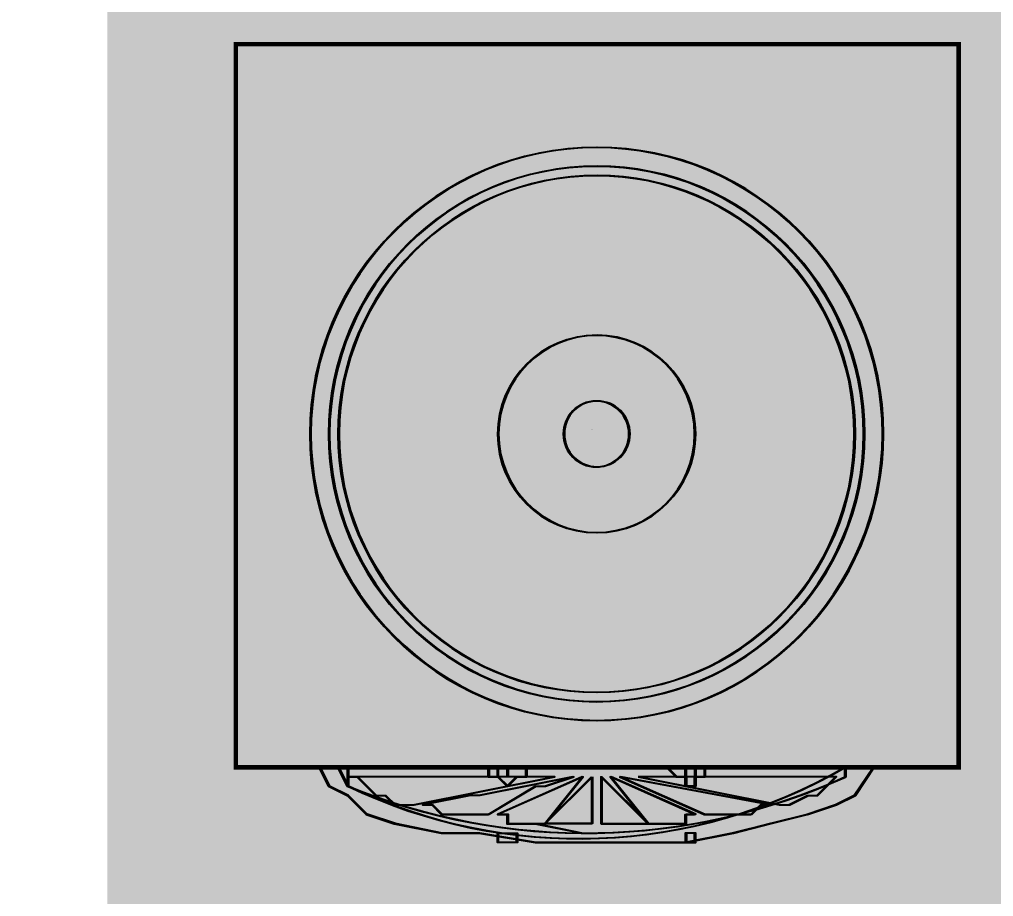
# Model space of a CAD drawing. Header units: millimetres. Extents: x -455656 to 9247092, y 0 to 412358.
# Drawn here: x 87825.1 to 88264.3, y 367822.8 to 368218.1 of the extents above; entities that cross this region are included whole.
import ezdxf
from ezdxf import colors
from ezdxf.entities.mleader import LeaderData, LeaderLine
from ezdxf.enums import TextEntityAlignment as Align
from ezdxf.math import Vec2, Vec3

# ---------------------------------------------------------------- set-up
doc = ezdxf.new("R2018")
doc.units = ezdxf.units.MM
doc.header["$MEASUREMENT"] = 0
doc.layers.get('0').update_dxf_attribs({"color": 250, "lineweight": 9})
doc.layers.add('АР_Названия помещений', color=124, linetype='Continuous', lineweight=5, plot=False)
for name, color, linetype, lineweight in [('АР_Номер помещения', 1, 'Continuous', 25), ('АР_Помещения_площадь', 19, 'Continuous', 9), ('подлога', 250, 'Continuous', 9)]:
    doc.layers.add(name, color=color, linetype=linetype, lineweight=lineweight)
doc.layers.add('ТХ_обор_бытовое', color=14, linetype='Continuous')
doc.styles.add('ISOCPEUR', font='isocpeur.ttf', dxfattribs={"width": 0.7})
doc.styles.get("Standard").update_dxf_attribs({"font": 'isocpeur.ttf'})

# ---------------------------------------------------------------- blocks, each defined once
blk = doc.blocks.new('*U228')
at = {"color": 7, "style": 'ISOCPEUR', "width": 0.7, "flags": 1}
blk.add_attdef('КАТЕГОРИЯ', (-499.17, -2092.19), '', height=250, dxfattribs=at)
at = {"layer": 'АР_Номер помещения', "color": 7, "style": 'ISOCPEUR', "width": 0.7}
blk.add_attdef('НОМЕР_ПОМЕЩЕНИЯ', text='', height=300, dxfattribs=at).set_placement((-20232.68, 2600.08), align=Align.MIDDLE_CENTER)
at = {"layer": 'АР_Помещения_площадь', "color": 7, "style": 'ISOCPEUR', "width": 0.7}
blk.add_attdef('ПЛОЩАДЬ_ПОМЕЩЕНИЯ', text='', height=200, dxfattribs=at).set_placement((-20053.46, 1769.68), align=Align.MIDDLE_RIGHT)
at = {"layer": 'АР_Помещения_площадь', "color": 7, "lineweight": 30, "width": 0.7, "flags": 104}
blk.add_attdef('ИМЯ_ПОМЕЩЕНИЯ', text='', height=100, dxfattribs=at).set_placement((157.63, 1217.14), align=Align.MIDDLE_CENTER)
blk = doc.blocks.new('*U225')
at = {"color": 7, "style": 'ISOCPEUR', "width": 0.7, "flags": 1}
blk.add_attdef('КАТЕГОРИЯ', (-499.17, -2092.19), '', height=250, dxfattribs=at)
at = {"layer": 'АР_Номер помещения', "color": 7, "style": 'ISOCPEUR', "width": 0.7}
blk.add_attdef('НОМЕР_ПОМЕЩЕНИЯ', text='', height=300, dxfattribs=at).set_placement((2044.76, -4497.44), align=Align.MIDDLE_CENTER)
at = {"layer": 'АР_Помещения_площадь', "color": 7, "lineweight": 30, "width": 0.7, "flags": 104}
blk.add_attdef('ИМЯ_ПОМЕЩЕНИЯ', text='', height=100, dxfattribs=at).set_placement((157.63, 1217.14), align=Align.MIDDLE_CENTER)
at = {"layer": 'АР_Помещения_площадь', "color": 7, "style": 'ISOCPEUR', "width": 0.7}
blk.add_attdef('ПЛОЩАДЬ_ПОМЕЩЕНИЯ', text='', height=200, dxfattribs=at).set_placement((4182.43, -7224.21), align=Align.MIDDLE_RIGHT)
blk = doc.blocks.new('_DotSmall')
at = {"color": 0, "linetype": 'ByBlock', "const_width": 0.5}
blk.add_lwpolyline([(-0.0625, 0, 1), (0.0625, 0, 1)], format="xyb", close=True, dxfattribs=at)
blk = doc.blocks.new('У300')
at = {"layer": 'ТХ_обор_бытовое', "transparency": 33554559}
for points in [[(-230546.28, 67417.27), (-230550.51, 67417.27), (-230550.51, 67413.03), (-230546.28, 67408.8), (-230542.05, 67413.03), (-230542.05, 67417.27)], [(-230546.23, 67417.78), (-230550.46, 67417.78), (-230550.46, 67413.55), (-230546.23, 67409.31), (-230541.99, 67413.55), (-230541.99, 67417.78)], [(-230550.51, 67413.03), (-230554.75, 67413.03), (-230554.75, 67408.8), (-230550.51, 67404.57), (-230546.28, 67408.8), (-230546.28, 67413.03)], [(-230550.46, 67413.55), (-230554.69, 67413.55), (-230554.69, 67409.31), (-230550.46, 67405.08), (-230546.23, 67409.31), (-230546.23, 67413.55)], [(-230546.28, 67358), (-230550.51, 67358), (-230550.51, 67353.77), (-230546.28, 67349.53), (-230542.05, 67353.77), (-230542.05, 67358)], [(-230546.28, 67358), (-230550.51, 67358), (-230550.51, 67353.77), (-230546.28, 67349.53), (-230542.05, 67353.77), (-230542.05, 67358)], [(-230546.23, 67358.51), (-230550.46, 67358.51), (-230550.46, 67354.28), (-230546.23, 67350.04), (-230541.99, 67354.28), (-230541.99, 67358.51)], [(-230546.23, 67358.51), (-230550.46, 67358.51), (-230550.46, 67354.28), (-230546.23, 67350.04), (-230541.99, 67354.28), (-230541.99, 67358.51)], [(-230575.91, 67353.77), (-230580.15, 67353.77), (-230580.15, 67349.53), (-230575.91, 67345.3), (-230571.68, 67349.53), (-230571.68, 67353.77)], [(-230575.91, 67353.77), (-230580.15, 67353.77), (-230580.15, 67349.53), (-230575.91, 67345.3), (-230571.68, 67349.53), (-230571.68, 67353.77)], [(-230575.91, 67353.77), (-230580.15, 67353.77), (-230580.15, 67349.53), (-230575.91, 67345.3), (-230571.68, 67349.53), (-230571.68, 67353.77)], [(-230575.91, 67353.77), (-230580.15, 67353.77), (-230580.15, 67349.53), (-230575.91, 67345.3), (-230571.68, 67349.53), (-230571.68, 67353.77)], [(-230575.91, 67353.77), (-230580.15, 67353.77), (-230580.15, 67349.53), (-230575.91, 67345.3), (-230571.68, 67349.53), (-230571.68, 67353.77)], [(-230575.91, 67353.77), (-230580.15, 67353.77), (-230580.15, 67349.53), (-230575.91, 67345.3), (-230571.68, 67349.53), (-230571.68, 67353.77)], [(-230575.86, 67354.28), (-230580.09, 67354.28), (-230580.09, 67350.04), (-230575.86, 67345.81), (-230571.63, 67350.04), (-230571.63, 67354.28)], [(-230575.86, 67354.28), (-230580.09, 67354.28), (-230580.09, 67350.04), (-230575.86, 67345.81), (-230571.63, 67350.04), (-230571.63, 67354.28)], [(-230575.86, 67354.28), (-230580.09, 67354.28), (-230580.09, 67350.04), (-230575.86, 67345.81), (-230571.63, 67350.04), (-230571.63, 67354.28)], [(-230575.86, 67354.28), (-230580.09, 67354.28), (-230580.09, 67350.04), (-230575.86, 67345.81), (-230571.63, 67350.04), (-230571.63, 67354.28)], [(-230575.86, 67354.28), (-230580.09, 67354.28), (-230580.09, 67350.04), (-230575.86, 67345.81), (-230571.63, 67350.04), (-230571.63, 67354.28)], [(-230575.86, 67354.28), (-230580.09, 67354.28), (-230580.09, 67350.04), (-230575.86, 67345.81), (-230571.63, 67350.04), (-230571.63, 67354.28)], [(-230571.68, 67353.77), (-230575.91, 67353.77), (-230575.91, 67349.53), (-230571.68, 67345.3), (-230567.45, 67349.53), (-230567.45, 67353.77)], [(-230571.68, 67353.77), (-230575.91, 67353.77), (-230575.91, 67349.53), (-230571.68, 67345.3), (-230567.45, 67349.53), (-230567.45, 67353.77)], [(-230571.68, 67353.77), (-230575.91, 67353.77), (-230575.91, 67349.53), (-230571.68, 67345.3), (-230567.45, 67349.53), (-230567.45, 67353.77)], [(-230571.68, 67353.77), (-230575.91, 67353.77), (-230575.91, 67349.53), (-230571.68, 67345.3), (-230567.45, 67349.53), (-230567.45, 67353.77)], [(-230571.68, 67353.77), (-230575.91, 67353.77), (-230575.91, 67349.53), (-230571.68, 67345.3), (-230567.45, 67349.53), (-230567.45, 67353.77)], [(-230571.63, 67354.28), (-230575.86, 67354.28), (-230575.86, 67350.04), (-230571.63, 67345.81), (-230567.39, 67350.04), (-230567.39, 67354.28)], [(-230571.63, 67354.28), (-230575.86, 67354.28), (-230575.86, 67350.04), (-230571.63, 67345.81), (-230567.39, 67350.04), (-230567.39, 67354.28)], [(-230571.63, 67354.28), (-230575.86, 67354.28), (-230575.86, 67350.04), (-230571.63, 67345.81), (-230567.39, 67350.04), (-230567.39, 67354.28)], [(-230571.63, 67354.28), (-230575.86, 67354.28), (-230575.86, 67350.04), (-230571.63, 67345.81), (-230567.39, 67350.04), (-230567.39, 67354.28)], [(-230571.63, 67354.28), (-230575.86, 67354.28), (-230575.86, 67350.04), (-230571.63, 67345.81), (-230567.39, 67350.04), (-230567.39, 67354.28)], [(-230546.28, 67353.77), (-230550.51, 67353.77), (-230550.51, 67349.53), (-230546.28, 67345.3), (-230542.05, 67349.53), (-230542.05, 67353.77)], [(-230546.28, 67353.77), (-230550.51, 67353.77), (-230550.51, 67349.53), (-230546.28, 67345.3), (-230542.05, 67349.53), (-230542.05, 67353.77)], [(-230546.28, 67353.77), (-230550.51, 67353.77), (-230550.51, 67349.53), (-230546.28, 67345.3), (-230542.05, 67349.53), (-230542.05, 67353.77)], [(-230546.23, 67354.28), (-230550.46, 67354.28), (-230550.46, 67350.04), (-230546.23, 67345.81), (-230541.99, 67350.04), (-230541.99, 67354.28)], [(-230546.23, 67354.28), (-230550.46, 67354.28), (-230550.46, 67350.04), (-230546.23, 67345.81), (-230541.99, 67350.04), (-230541.99, 67354.28)], [(-230546.23, 67354.28), (-230550.46, 67354.28), (-230550.46, 67350.04), (-230546.23, 67345.81), (-230541.99, 67350.04), (-230541.99, 67354.28)], [(-230575.91, 67349.53), (-230580.15, 67349.53), (-230580.15, 67345.3), (-230575.91, 67341.07), (-230571.68, 67345.3), (-230571.68, 67349.53)], [(-230575.91, 67349.53), (-230580.15, 67349.53), (-230580.15, 67345.3), (-230575.91, 67341.07), (-230571.68, 67345.3), (-230571.68, 67349.53)], [(-230575.91, 67349.53), (-230580.15, 67349.53), (-230580.15, 67345.3), (-230575.91, 67341.07), (-230571.68, 67345.3), (-230571.68, 67349.53)], [(-230575.91, 67349.53), (-230580.15, 67349.53), (-230580.15, 67345.3), (-230575.91, 67341.07), (-230571.68, 67345.3), (-230571.68, 67349.53)], [(-230575.91, 67349.53), (-230580.15, 67349.53), (-230580.15, 67345.3), (-230575.91, 67341.07), (-230571.68, 67345.3), (-230571.68, 67349.53)], [(-230575.91, 67349.53), (-230580.15, 67349.53), (-230580.15, 67345.3), (-230575.91, 67341.07), (-230571.68, 67345.3), (-230571.68, 67349.53)], [(-230575.91, 67349.53), (-230580.15, 67349.53), (-230580.15, 67345.3), (-230575.91, 67341.07), (-230571.68, 67345.3), (-230571.68, 67349.53)], [(-230575.91, 67349.53), (-230580.15, 67349.53), (-230580.15, 67345.3), (-230575.91, 67341.07), (-230571.68, 67345.3), (-230571.68, 67349.53)], [(-230575.91, 67349.53), (-230580.15, 67349.53), (-230580.15, 67345.3), (-230575.91, 67341.07), (-230571.68, 67345.3), (-230571.68, 67349.53)], [(-230575.91, 67349.53), (-230580.15, 67349.53), (-230580.15, 67345.3), (-230575.91, 67341.07), (-230571.68, 67345.3), (-230571.68, 67349.53)], [(-230575.91, 67349.53), (-230580.15, 67349.53), (-230580.15, 67345.3), (-230575.91, 67341.07), (-230571.68, 67345.3), (-230571.68, 67349.53)], [(-230575.91, 67349.53), (-230580.15, 67349.53), (-230580.15, 67345.3), (-230575.91, 67341.07), (-230571.68, 67345.3), (-230571.68, 67349.53)], [(-230575.91, 67349.53), (-230580.15, 67349.53), (-230580.15, 67345.3), (-230575.91, 67341.07), (-230571.68, 67345.3), (-230571.68, 67349.53)], [(-230575.86, 67350.04), (-230580.09, 67350.04), (-230580.09, 67345.81), (-230575.86, 67341.58), (-230571.63, 67345.81), (-230571.63, 67350.04)], [(-230575.86, 67350.04), (-230580.09, 67350.04), (-230580.09, 67345.81), (-230575.86, 67341.58), (-230571.63, 67345.81), (-230571.63, 67350.04)], [(-230575.86, 67350.04), (-230580.09, 67350.04), (-230580.09, 67345.81), (-230575.86, 67341.58), (-230571.63, 67345.81), (-230571.63, 67350.04)], [(-230575.86, 67350.04), (-230580.09, 67350.04), (-230580.09, 67345.81), (-230575.86, 67341.58), (-230571.63, 67345.81), (-230571.63, 67350.04)], [(-230575.86, 67350.04), (-230580.09, 67350.04), (-230580.09, 67345.81), (-230575.86, 67341.58), (-230571.63, 67345.81), (-230571.63, 67350.04)], [(-230575.86, 67350.04), (-230580.09, 67350.04), (-230580.09, 67345.81), (-230575.86, 67341.58), (-230571.63, 67345.81), (-230571.63, 67350.04)], [(-230575.86, 67350.04), (-230580.09, 67350.04), (-230580.09, 67345.81), (-230575.86, 67341.58), (-230571.63, 67345.81), (-230571.63, 67350.04)], [(-230575.86, 67350.04), (-230580.09, 67350.04), (-230580.09, 67345.81), (-230575.86, 67341.58), (-230571.63, 67345.81), (-230571.63, 67350.04)], [(-230575.86, 67350.04), (-230580.09, 67350.04), (-230580.09, 67345.81), (-230575.86, 67341.58), (-230571.63, 67345.81), (-230571.63, 67350.04)], [(-230575.86, 67350.04), (-230580.09, 67350.04), (-230580.09, 67345.81), (-230575.86, 67341.58), (-230571.63, 67345.81), (-230571.63, 67350.04)], [(-230575.86, 67350.04), (-230580.09, 67350.04), (-230580.09, 67345.81), (-230575.86, 67341.58), (-230571.63, 67345.81), (-230571.63, 67350.04)], [(-230575.86, 67350.04), (-230580.09, 67350.04), (-230580.09, 67345.81), (-230575.86, 67341.58), (-230571.63, 67345.81), (-230571.63, 67350.04)], [(-230575.86, 67350.04), (-230580.09, 67350.04), (-230580.09, 67345.81), (-230575.86, 67341.58), (-230571.63, 67345.81), (-230571.63, 67350.04)], [(-230571.68, 67349.53), (-230575.91, 67349.53), (-230575.91, 67345.3), (-230571.68, 67341.07), (-230567.45, 67345.3), (-230567.45, 67349.53)], [(-230571.68, 67349.53), (-230575.91, 67349.53), (-230575.91, 67345.3), (-230571.68, 67341.07), (-230567.45, 67345.3), (-230567.45, 67349.53)], [(-230571.68, 67349.53), (-230575.91, 67349.53), (-230575.91, 67345.3), (-230571.68, 67341.07), (-230567.45, 67345.3), (-230567.45, 67349.53)], [(-230571.68, 67349.53), (-230575.91, 67349.53), (-230575.91, 67345.3), (-230571.68, 67341.07), (-230567.45, 67345.3), (-230567.45, 67349.53)], [(-230571.68, 67349.53), (-230575.91, 67349.53), (-230575.91, 67345.3), (-230571.68, 67341.07), (-230567.45, 67345.3), (-230567.45, 67349.53)], [(-230571.68, 67349.53), (-230575.91, 67349.53), (-230575.91, 67345.3), (-230571.68, 67341.07), (-230567.45, 67345.3), (-230567.45, 67349.53)], [(-230571.68, 67349.53), (-230575.91, 67349.53), (-230575.91, 67345.3), (-230571.68, 67341.07), (-230567.45, 67345.3), (-230567.45, 67349.53)], [(-230571.68, 67349.53), (-230575.91, 67349.53), (-230575.91, 67345.3), (-230571.68, 67341.07), (-230567.45, 67345.3), (-230567.45, 67349.53)], [(-230571.63, 67350.04), (-230575.86, 67350.04), (-230575.86, 67345.81), (-230571.63, 67341.58), (-230567.39, 67345.81), (-230567.39, 67350.04)], [(-230571.63, 67350.04), (-230575.86, 67350.04), (-230575.86, 67345.81), (-230571.63, 67341.58), (-230567.39, 67345.81), (-230567.39, 67350.04)], [(-230571.63, 67350.04), (-230575.86, 67350.04), (-230575.86, 67345.81), (-230571.63, 67341.58), (-230567.39, 67345.81), (-230567.39, 67350.04)], [(-230571.63, 67350.04), (-230575.86, 67350.04), (-230575.86, 67345.81), (-230571.63, 67341.58), (-230567.39, 67345.81), (-230567.39, 67350.04)], [(-230571.63, 67350.04), (-230575.86, 67350.04), (-230575.86, 67345.81), (-230571.63, 67341.58), (-230567.39, 67345.81), (-230567.39, 67350.04)], [(-230571.63, 67350.04), (-230575.86, 67350.04), (-230575.86, 67345.81), (-230571.63, 67341.58), (-230567.39, 67345.81), (-230567.39, 67350.04)], [(-230571.63, 67350.04), (-230575.86, 67350.04), (-230575.86, 67345.81), (-230571.63, 67341.58), (-230567.39, 67345.81), (-230567.39, 67350.04)], [(-230571.63, 67350.04), (-230575.86, 67350.04), (-230575.86, 67345.81), (-230571.63, 67341.58), (-230567.39, 67345.81), (-230567.39, 67350.04)], [(-230546.28, 67349.53), (-230550.51, 67349.53), (-230550.51, 67345.3), (-230546.28, 67341.07), (-230542.05, 67345.3), (-230542.05, 67349.53)], [(-230546.23, 67350.04), (-230550.46, 67350.04), (-230550.46, 67345.81), (-230546.23, 67341.58), (-230541.99, 67345.81), (-230541.99, 67350.04)], [(-230542.05, 67349.53), (-230546.28, 67349.53), (-230546.28, 67345.3), (-230542.05, 67341.07), (-230537.81, 67345.3), (-230537.81, 67349.53)], [(-230541.99, 67350.04), (-230546.23, 67350.04), (-230546.23, 67345.81), (-230541.99, 67341.58), (-230537.76, 67345.81), (-230537.76, 67350.04)], [(-230575.91, 67345.3), (-230580.15, 67345.3), (-230580.15, 67341.07), (-230575.91, 67336.83), (-230571.68, 67341.07), (-230571.68, 67345.3)], [(-230575.86, 67345.81), (-230580.09, 67345.81), (-230580.09, 67341.58), (-230575.86, 67337.34), (-230571.63, 67341.58), (-230571.63, 67345.81)], [(-230546.28, 67345.3), (-230550.51, 67345.3), (-230550.51, 67341.07), (-230546.28, 67336.83), (-230542.05, 67341.07), (-230542.05, 67345.3)], [(-230546.28, 67345.3), (-230550.51, 67345.3), (-230550.51, 67341.07), (-230546.28, 67336.83), (-230542.05, 67341.07), (-230542.05, 67345.3)], [(-230546.28, 67345.3), (-230550.51, 67345.3), (-230550.51, 67341.07), (-230546.28, 67336.83), (-230542.05, 67341.07), (-230542.05, 67345.3)], [(-230546.28, 67345.3), (-230550.51, 67345.3), (-230550.51, 67341.07), (-230546.28, 67336.83), (-230542.05, 67341.07), (-230542.05, 67345.3)], [(-230546.23, 67345.81), (-230550.46, 67345.81), (-230550.46, 67341.58), (-230546.23, 67337.34), (-230541.99, 67341.58), (-230541.99, 67345.81)], [(-230546.23, 67345.81), (-230550.46, 67345.81), (-230550.46, 67341.58), (-230546.23, 67337.34), (-230541.99, 67341.58), (-230541.99, 67345.81)], [(-230546.23, 67345.81), (-230550.46, 67345.81), (-230550.46, 67341.58), (-230546.23, 67337.34), (-230541.99, 67341.58), (-230541.99, 67345.81)], [(-230546.23, 67345.81), (-230550.46, 67345.81), (-230550.46, 67341.58), (-230546.23, 67337.34), (-230541.99, 67341.58), (-230541.99, 67345.81)], [(-230567.45, 67341.07), (-230571.68, 67341.07), (-230571.68, 67336.83), (-230567.45, 67332.6), (-230563.21, 67336.83), (-230563.21, 67341.07)], [(-230567.39, 67341.58), (-230571.63, 67341.58), (-230571.63, 67337.34), (-230567.39, 67333.11), (-230563.16, 67337.34), (-230563.16, 67341.58)], [(-230542.05, 67341.07), (-230546.28, 67341.07), (-230546.28, 67336.83), (-230542.05, 67332.6), (-230537.81, 67336.83), (-230537.81, 67341.07)], [(-230542.05, 67341.07), (-230546.28, 67341.07), (-230546.28, 67336.83), (-230542.05, 67332.6), (-230537.81, 67336.83), (-230537.81, 67341.07)], [(-230541.99, 67341.58), (-230546.23, 67341.58), (-230546.23, 67337.34), (-230541.99, 67333.11), (-230537.76, 67337.34), (-230537.76, 67341.58)], [(-230541.99, 67341.58), (-230546.23, 67341.58), (-230546.23, 67337.34), (-230541.99, 67333.11), (-230537.76, 67337.34), (-230537.76, 67341.58)], [(-230567.45, 67328.37), (-230571.68, 67328.37), (-230571.68, 67324.13), (-230567.45, 67319.9), (-230563.21, 67324.13), (-230563.21, 67328.37)], [(-230567.39, 67328.88), (-230571.63, 67328.88), (-230571.63, 67324.64), (-230567.39, 67320.41), (-230563.16, 67324.64), (-230563.16, 67328.88)], [(-230567.45, 67319.9), (-230571.68, 67319.9), (-230571.68, 67315.67), (-230567.45, 67311.43), (-230563.21, 67315.67), (-230563.21, 67319.9)], [(-230567.39, 67320.41), (-230571.63, 67320.41), (-230571.63, 67316.18), (-230567.39, 67311.94), (-230563.16, 67316.18), (-230563.16, 67320.41)], [(-230567.45, 67307.2), (-230571.68, 67307.2), (-230571.68, 67302.97), (-230567.45, 67298.73), (-230563.21, 67302.97), (-230563.21, 67307.2)], [(-230567.39, 67307.71), (-230571.63, 67307.71), (-230571.63, 67303.48), (-230567.39, 67299.24), (-230563.16, 67303.48), (-230563.16, 67307.71)], [(-230567.45, 67302.97), (-230571.68, 67302.97), (-230571.68, 67298.73), (-230567.45, 67294.5), (-230563.21, 67298.73), (-230563.21, 67302.97)], [(-230567.45, 67302.97), (-230571.68, 67302.97), (-230571.68, 67298.73), (-230567.45, 67294.5), (-230563.21, 67298.73), (-230563.21, 67302.97)], [(-230567.39, 67303.48), (-230571.63, 67303.48), (-230571.63, 67299.24), (-230567.39, 67295.01), (-230563.16, 67299.24), (-230563.16, 67303.48)], [(-230567.39, 67303.48), (-230571.63, 67303.48), (-230571.63, 67299.24), (-230567.39, 67295.01), (-230563.16, 67299.24), (-230563.16, 67303.48)], [(-230567.45, 67298.73), (-230571.68, 67298.73), (-230571.68, 67294.5), (-230567.45, 67290.27), (-230563.21, 67294.5), (-230563.21, 67298.73)], [(-230567.45, 67298.73), (-230571.68, 67298.73), (-230571.68, 67294.5), (-230567.45, 67290.27), (-230563.21, 67294.5), (-230563.21, 67298.73)], [(-230567.45, 67298.73), (-230571.68, 67298.73), (-230571.68, 67294.5), (-230567.45, 67290.27), (-230563.21, 67294.5), (-230563.21, 67298.73)], [(-230567.45, 67298.73), (-230571.68, 67298.73), (-230571.68, 67294.5), (-230567.45, 67290.27), (-230563.21, 67294.5), (-230563.21, 67298.73)], [(-230567.39, 67299.24), (-230571.63, 67299.24), (-230571.63, 67295.01), (-230567.39, 67290.78), (-230563.16, 67295.01), (-230563.16, 67299.24)], [(-230567.39, 67299.24), (-230571.63, 67299.24), (-230571.63, 67295.01), (-230567.39, 67290.78), (-230563.16, 67295.01), (-230563.16, 67299.24)], [(-230567.39, 67299.24), (-230571.63, 67299.24), (-230571.63, 67295.01), (-230567.39, 67290.78), (-230563.16, 67295.01), (-230563.16, 67299.24)], [(-230567.39, 67299.24), (-230571.63, 67299.24), (-230571.63, 67295.01), (-230567.39, 67290.78), (-230563.16, 67295.01), (-230563.16, 67299.24)], [(-230567.45, 67290.27), (-230571.68, 67290.27), (-230571.68, 67286.03), (-230567.45, 67281.8), (-230563.21, 67286.03), (-230563.21, 67290.27)], [(-230567.39, 67290.78), (-230571.63, 67290.78), (-230571.63, 67286.54), (-230567.39, 67282.31), (-230563.16, 67286.54), (-230563.16, 67290.78)], [(-230567.39, 67282.31), (-230571.63, 67282.31), (-230571.63, 67278.08), (-230567.39, 67273.84), (-230563.16, 67278.08), (-230563.16, 67282.31)], [(-230567.39, 67282.31), (-230571.63, 67282.31), (-230571.63, 67278.08), (-230567.39, 67273.84), (-230563.16, 67278.08), (-230563.16, 67282.31)], [(-230567.45, 67281.8), (-230571.68, 67281.8), (-230571.68, 67277.57), (-230567.45, 67273.33), (-230563.21, 67277.57), (-230563.21, 67281.8)], [(-230567.45, 67281.8), (-230571.68, 67281.8), (-230571.68, 67277.57), (-230567.45, 67273.33), (-230563.21, 67277.57), (-230563.21, 67281.8)], [(-230567.39, 67278.08), (-230571.63, 67278.08), (-230571.63, 67273.84), (-230567.39, 67269.61), (-230563.16, 67273.84), (-230563.16, 67278.08)], [(-230575.86, 67273.84), (-230580.09, 67273.84), (-230580.09, 67269.61), (-230575.86, 67265.38), (-230571.63, 67269.61), (-230571.63, 67273.84)], [(-230575.86, 67273.84), (-230580.09, 67273.84), (-230580.09, 67269.61), (-230575.86, 67265.38), (-230571.63, 67269.61), (-230571.63, 67273.84)], [(-230567.45, 67277.57), (-230571.68, 67277.57), (-230571.68, 67273.33), (-230567.45, 67269.1), (-230563.21, 67273.33), (-230563.21, 67277.57)], [(-230567.39, 67273.84), (-230571.63, 67273.84), (-230571.63, 67269.61), (-230567.39, 67265.38), (-230563.16, 67269.61), (-230563.16, 67273.84)], [(-230546.23, 67273.84), (-230550.46, 67273.84), (-230550.46, 67269.61), (-230546.23, 67265.38), (-230541.99, 67269.61), (-230541.99, 67273.84)], [(-230546.23, 67273.84), (-230550.46, 67273.84), (-230550.46, 67269.61), (-230546.23, 67265.38), (-230541.99, 67269.61), (-230541.99, 67273.84)], [(-230546.23, 67273.84), (-230550.46, 67273.84), (-230550.46, 67269.61), (-230546.23, 67265.38), (-230541.99, 67269.61), (-230541.99, 67273.84)], [(-230546.23, 67273.84), (-230550.46, 67273.84), (-230550.46, 67269.61), (-230546.23, 67265.38), (-230541.99, 67269.61), (-230541.99, 67273.84)], [(-230575.91, 67273.33), (-230580.15, 67273.33), (-230580.15, 67269.1), (-230575.91, 67264.87), (-230571.68, 67269.1), (-230571.68, 67273.33)], [(-230575.91, 67273.33), (-230580.15, 67273.33), (-230580.15, 67269.1), (-230575.91, 67264.87), (-230571.68, 67269.1), (-230571.68, 67273.33)], [(-230575.86, 67269.61), (-230580.09, 67269.61), (-230580.09, 67265.38), (-230575.86, 67261.14), (-230571.63, 67265.38), (-230571.63, 67269.61)], [(-230575.86, 67269.61), (-230580.09, 67269.61), (-230580.09, 67265.38), (-230575.86, 67261.14), (-230571.63, 67265.38), (-230571.63, 67269.61)], [(-230575.86, 67269.61), (-230580.09, 67269.61), (-230580.09, 67265.38), (-230575.86, 67261.14), (-230571.63, 67265.38), (-230571.63, 67269.61)], [(-230575.86, 67269.61), (-230580.09, 67269.61), (-230580.09, 67265.38), (-230575.86, 67261.14), (-230571.63, 67265.38), (-230571.63, 67269.61)], [(-230575.86, 67269.61), (-230580.09, 67269.61), (-230580.09, 67265.38), (-230575.86, 67261.14), (-230571.63, 67265.38), (-230571.63, 67269.61)], [(-230575.86, 67269.61), (-230580.09, 67269.61), (-230580.09, 67265.38), (-230575.86, 67261.14), (-230571.63, 67265.38), (-230571.63, 67269.61)], [(-230575.86, 67269.61), (-230580.09, 67269.61), (-230580.09, 67265.38), (-230575.86, 67261.14), (-230571.63, 67265.38), (-230571.63, 67269.61)], [(-230575.86, 67269.61), (-230580.09, 67269.61), (-230580.09, 67265.38), (-230575.86, 67261.14), (-230571.63, 67265.38), (-230571.63, 67269.61)], [(-230575.86, 67269.61), (-230580.09, 67269.61), (-230580.09, 67265.38), (-230575.86, 67261.14), (-230571.63, 67265.38), (-230571.63, 67269.61)], [(-230571.63, 67269.61), (-230575.86, 67269.61), (-230575.86, 67265.38), (-230571.63, 67261.14), (-230567.39, 67265.38), (-230567.39, 67269.61)], [(-230571.63, 67269.61), (-230575.86, 67269.61), (-230575.86, 67265.38), (-230571.63, 67261.14), (-230567.39, 67265.38), (-230567.39, 67269.61)], [(-230571.63, 67269.61), (-230575.86, 67269.61), (-230575.86, 67265.38), (-230571.63, 67261.14), (-230567.39, 67265.38), (-230567.39, 67269.61)], [(-230571.63, 67269.61), (-230575.86, 67269.61), (-230575.86, 67265.38), (-230571.63, 67261.14), (-230567.39, 67265.38), (-230567.39, 67269.61)], [(-230571.63, 67269.61), (-230575.86, 67269.61), (-230575.86, 67265.38), (-230571.63, 67261.14), (-230567.39, 67265.38), (-230567.39, 67269.61)], [(-230571.63, 67269.61), (-230575.86, 67269.61), (-230575.86, 67265.38), (-230571.63, 67261.14), (-230567.39, 67265.38), (-230567.39, 67269.61)], [(-230571.63, 67269.61), (-230575.86, 67269.61), (-230575.86, 67265.38), (-230571.63, 67261.14), (-230567.39, 67265.38), (-230567.39, 67269.61)], [(-230571.63, 67269.61), (-230575.86, 67269.61), (-230575.86, 67265.38), (-230571.63, 67261.14), (-230567.39, 67265.38), (-230567.39, 67269.61)], [(-230571.63, 67269.61), (-230575.86, 67269.61), (-230575.86, 67265.38), (-230571.63, 67261.14), (-230567.39, 67265.38), (-230567.39, 67269.61)], [(-230567.45, 67273.33), (-230571.68, 67273.33), (-230571.68, 67269.1), (-230567.45, 67264.87), (-230563.21, 67269.1), (-230563.21, 67273.33)], [(-230563.16, 67269.61), (-230567.39, 67269.61), (-230567.39, 67265.38), (-230563.16, 67261.14), (-230558.93, 67265.38), (-230558.93, 67269.61)], [(-230550.46, 67269.61), (-230554.69, 67269.61), (-230554.69, 67265.38), (-230550.46, 67261.14), (-230546.23, 67265.38), (-230546.23, 67269.61)], [(-230550.46, 67269.61), (-230554.69, 67269.61), (-230554.69, 67265.38), (-230550.46, 67261.14), (-230546.23, 67265.38), (-230546.23, 67269.61)], [(-230546.28, 67273.33), (-230550.51, 67273.33), (-230550.51, 67269.1), (-230546.28, 67264.87), (-230542.05, 67269.1), (-230542.05, 67273.33)], [(-230546.28, 67273.33), (-230550.51, 67273.33), (-230550.51, 67269.1), (-230546.28, 67264.87), (-230542.05, 67269.1), (-230542.05, 67273.33)], [(-230546.28, 67273.33), (-230550.51, 67273.33), (-230550.51, 67269.1), (-230546.28, 67264.87), (-230542.05, 67269.1), (-230542.05, 67273.33)], [(-230546.28, 67273.33), (-230550.51, 67273.33), (-230550.51, 67269.1), (-230546.28, 67264.87), (-230542.05, 67269.1), (-230542.05, 67273.33)], [(-230546.23, 67269.61), (-230550.46, 67269.61), (-230550.46, 67265.38), (-230546.23, 67261.14), (-230541.99, 67265.38), (-230541.99, 67269.61)], [(-230546.23, 67269.61), (-230550.46, 67269.61), (-230550.46, 67265.38), (-230546.23, 67261.14), (-230541.99, 67265.38), (-230541.99, 67269.61)], [(-230575.91, 67269.1), (-230580.15, 67269.1), (-230580.15, 67264.87), (-230575.91, 67260.63), (-230571.68, 67264.87), (-230571.68, 67269.1)], [(-230575.91, 67269.1), (-230580.15, 67269.1), (-230580.15, 67264.87), (-230575.91, 67260.63), (-230571.68, 67264.87), (-230571.68, 67269.1)], [(-230575.91, 67269.1), (-230580.15, 67269.1), (-230580.15, 67264.87), (-230575.91, 67260.63), (-230571.68, 67264.87), (-230571.68, 67269.1)], [(-230575.91, 67269.1), (-230580.15, 67269.1), (-230580.15, 67264.87), (-230575.91, 67260.63), (-230571.68, 67264.87), (-230571.68, 67269.1)], [(-230575.91, 67269.1), (-230580.15, 67269.1), (-230580.15, 67264.87), (-230575.91, 67260.63), (-230571.68, 67264.87), (-230571.68, 67269.1)], [(-230575.91, 67269.1), (-230580.15, 67269.1), (-230580.15, 67264.87), (-230575.91, 67260.63), (-230571.68, 67264.87), (-230571.68, 67269.1)], [(-230575.91, 67269.1), (-230580.15, 67269.1), (-230580.15, 67264.87), (-230575.91, 67260.63), (-230571.68, 67264.87), (-230571.68, 67269.1)], [(-230575.91, 67269.1), (-230580.15, 67269.1), (-230580.15, 67264.87), (-230575.91, 67260.63), (-230571.68, 67264.87), (-230571.68, 67269.1)], [(-230575.91, 67269.1), (-230580.15, 67269.1), (-230580.15, 67264.87), (-230575.91, 67260.63), (-230571.68, 67264.87), (-230571.68, 67269.1)], [(-230575.91, 67264.87), (-230580.15, 67264.87), (-230580.15, 67260.63), (-230575.91, 67256.4), (-230571.68, 67260.63), (-230571.68, 67264.87)], [(-230575.91, 67264.87), (-230580.15, 67264.87), (-230580.15, 67260.63), (-230575.91, 67256.4), (-230571.68, 67260.63), (-230571.68, 67264.87)], [(-230575.91, 67264.87), (-230580.15, 67264.87), (-230580.15, 67260.63), (-230575.91, 67256.4), (-230571.68, 67260.63), (-230571.68, 67264.87)], [(-230575.91, 67264.87), (-230580.15, 67264.87), (-230580.15, 67260.63), (-230575.91, 67256.4), (-230571.68, 67260.63), (-230571.68, 67264.87)], [(-230575.91, 67264.87), (-230580.15, 67264.87), (-230580.15, 67260.63), (-230575.91, 67256.4), (-230571.68, 67260.63), (-230571.68, 67264.87)], [(-230575.86, 67265.38), (-230580.09, 67265.38), (-230580.09, 67261.14), (-230575.86, 67256.91), (-230571.63, 67261.14), (-230571.63, 67265.38)], [(-230575.86, 67265.38), (-230580.09, 67265.38), (-230580.09, 67261.14), (-230575.86, 67256.91), (-230571.63, 67261.14), (-230571.63, 67265.38)], [(-230575.86, 67265.38), (-230580.09, 67265.38), (-230580.09, 67261.14), (-230575.86, 67256.91), (-230571.63, 67261.14), (-230571.63, 67265.38)], [(-230575.86, 67265.38), (-230580.09, 67265.38), (-230580.09, 67261.14), (-230575.86, 67256.91), (-230571.63, 67261.14), (-230571.63, 67265.38)], [(-230575.86, 67265.38), (-230580.09, 67265.38), (-230580.09, 67261.14), (-230575.86, 67256.91), (-230571.63, 67261.14), (-230571.63, 67265.38)], [(-230571.68, 67269.1), (-230575.91, 67269.1), (-230575.91, 67264.87), (-230571.68, 67260.63), (-230567.45, 67264.87), (-230567.45, 67269.1)], [(-230571.68, 67269.1), (-230575.91, 67269.1), (-230575.91, 67264.87), (-230571.68, 67260.63), (-230567.45, 67264.87), (-230567.45, 67269.1)], [(-230571.68, 67269.1), (-230575.91, 67269.1), (-230575.91, 67264.87), (-230571.68, 67260.63), (-230567.45, 67264.87), (-230567.45, 67269.1)], [(-230571.68, 67269.1), (-230575.91, 67269.1), (-230575.91, 67264.87), (-230571.68, 67260.63), (-230567.45, 67264.87), (-230567.45, 67269.1)], [(-230571.68, 67269.1), (-230575.91, 67269.1), (-230575.91, 67264.87), (-230571.68, 67260.63), (-230567.45, 67264.87), (-230567.45, 67269.1)], [(-230571.68, 67269.1), (-230575.91, 67269.1), (-230575.91, 67264.87), (-230571.68, 67260.63), (-230567.45, 67264.87), (-230567.45, 67269.1)], [(-230571.68, 67269.1), (-230575.91, 67269.1), (-230575.91, 67264.87), (-230571.68, 67260.63), (-230567.45, 67264.87), (-230567.45, 67269.1)], [(-230571.68, 67269.1), (-230575.91, 67269.1), (-230575.91, 67264.87), (-230571.68, 67260.63), (-230567.45, 67264.87), (-230567.45, 67269.1)], [(-230571.68, 67269.1), (-230575.91, 67269.1), (-230575.91, 67264.87), (-230571.68, 67260.63), (-230567.45, 67264.87), (-230567.45, 67269.1)], [(-230571.68, 67264.87), (-230575.91, 67264.87), (-230575.91, 67260.63), (-230571.68, 67256.4), (-230567.45, 67260.63), (-230567.45, 67264.87)], [(-230571.68, 67264.87), (-230575.91, 67264.87), (-230575.91, 67260.63), (-230571.68, 67256.4), (-230567.45, 67260.63), (-230567.45, 67264.87)], [(-230571.68, 67264.87), (-230575.91, 67264.87), (-230575.91, 67260.63), (-230571.68, 67256.4), (-230567.45, 67260.63), (-230567.45, 67264.87)], [(-230571.63, 67265.38), (-230575.86, 67265.38), (-230575.86, 67261.14), (-230571.63, 67256.91), (-230567.39, 67261.14), (-230567.39, 67265.38)], [(-230571.63, 67265.38), (-230575.86, 67265.38), (-230575.86, 67261.14), (-230571.63, 67256.91), (-230567.39, 67261.14), (-230567.39, 67265.38)], [(-230571.63, 67265.38), (-230575.86, 67265.38), (-230575.86, 67261.14), (-230571.63, 67256.91), (-230567.39, 67261.14), (-230567.39, 67265.38)], [(-230563.21, 67269.1), (-230567.45, 67269.1), (-230567.45, 67264.87), (-230563.21, 67260.63), (-230558.98, 67264.87), (-230558.98, 67269.1)], [(-230550.51, 67269.1), (-230554.75, 67269.1), (-230554.75, 67264.87), (-230550.51, 67260.63), (-230546.28, 67264.87), (-230546.28, 67269.1)], [(-230550.51, 67269.1), (-230554.75, 67269.1), (-230554.75, 67264.87), (-230550.51, 67260.63), (-230546.28, 67264.87), (-230546.28, 67269.1)], [(-230546.28, 67269.1), (-230550.51, 67269.1), (-230550.51, 67264.87), (-230546.28, 67260.63), (-230542.05, 67264.87), (-230542.05, 67269.1)], [(-230546.28, 67269.1), (-230550.51, 67269.1), (-230550.51, 67264.87), (-230546.28, 67260.63), (-230542.05, 67264.87), (-230542.05, 67269.1)], [(-230546.28, 67264.87), (-230550.51, 67264.87), (-230550.51, 67260.63), (-230546.28, 67256.4), (-230542.05, 67260.63), (-230542.05, 67264.87)], [(-230546.28, 67264.87), (-230550.51, 67264.87), (-230550.51, 67260.63), (-230546.28, 67256.4), (-230542.05, 67260.63), (-230542.05, 67264.87)], [(-230546.23, 67265.38), (-230550.46, 67265.38), (-230550.46, 67261.14), (-230546.23, 67256.91), (-230541.99, 67261.14), (-230541.99, 67265.38)], [(-230546.23, 67265.38), (-230550.46, 67265.38), (-230550.46, 67261.14), (-230546.23, 67256.91), (-230541.99, 67261.14), (-230541.99, 67265.38)], [(-230542.05, 67264.87), (-230546.28, 67264.87), (-230546.28, 67260.63), (-230542.05, 67256.4), (-230537.81, 67260.63), (-230537.81, 67264.87)], [(-230541.99, 67265.38), (-230546.23, 67265.38), (-230546.23, 67261.14), (-230541.99, 67256.91), (-230537.76, 67261.14), (-230537.76, 67265.38)], [(-230546.28, 67260.63), (-230550.51, 67260.63), (-230550.51, 67256.4), (-230546.28, 67252.17), (-230542.05, 67256.4), (-230542.05, 67260.63)], [(-230546.28, 67260.63), (-230550.51, 67260.63), (-230550.51, 67256.4), (-230546.28, 67252.17), (-230542.05, 67256.4), (-230542.05, 67260.63)], [(-230546.23, 67261.14), (-230550.46, 67261.14), (-230550.46, 67256.91), (-230546.23, 67252.68), (-230541.99, 67256.91), (-230541.99, 67261.14)], [(-230546.23, 67261.14), (-230550.46, 67261.14), (-230550.46, 67256.91), (-230546.23, 67252.68), (-230541.99, 67256.91), (-230541.99, 67261.14)], [(-230542.05, 67260.63), (-230546.28, 67260.63), (-230546.28, 67256.4), (-230542.05, 67252.17), (-230537.81, 67256.4), (-230537.81, 67260.63)], [(-230542.05, 67260.63), (-230546.28, 67260.63), (-230546.28, 67256.4), (-230542.05, 67252.17), (-230537.81, 67256.4), (-230537.81, 67260.63)], [(-230541.99, 67261.14), (-230546.23, 67261.14), (-230546.23, 67256.91), (-230541.99, 67252.68), (-230537.76, 67256.91), (-230537.76, 67261.14)], [(-230541.99, 67261.14), (-230546.23, 67261.14), (-230546.23, 67256.91), (-230541.99, 67252.68), (-230537.76, 67256.91), (-230537.76, 67261.14)], [(-230563.21, 67256.4), (-230567.45, 67256.4), (-230567.45, 67252.17), (-230563.21, 67247.93), (-230558.98, 67252.17), (-230558.98, 67256.4)], [(-230563.16, 67256.91), (-230567.39, 67256.91), (-230567.39, 67252.68), (-230563.16, 67248.44), (-230558.93, 67252.68), (-230558.93, 67256.91)], [(-230563.21, 67252.17), (-230567.45, 67252.17), (-230567.45, 67247.93), (-230563.21, 67243.7), (-230558.98, 67247.93), (-230558.98, 67252.17)], [(-230563.16, 67252.68), (-230567.39, 67252.68), (-230567.39, 67248.44), (-230563.16, 67244.21), (-230558.93, 67248.44), (-230558.93, 67252.68)], [(-230563.21, 67243.7), (-230567.45, 67243.7), (-230567.45, 67239.47), (-230563.21, 67235.23), (-230558.98, 67239.47), (-230558.98, 67243.7)], [(-230563.16, 67244.21), (-230567.39, 67244.21), (-230567.39, 67239.98), (-230563.16, 67235.74), (-230558.93, 67239.98), (-230558.93, 67244.21)], [(-230563.21, 67239.47), (-230567.45, 67239.47), (-230567.45, 67235.23), (-230563.21, 67231), (-230558.98, 67235.23), (-230558.98, 67239.47)], [(-230563.16, 67239.98), (-230567.39, 67239.98), (-230567.39, 67235.74), (-230563.16, 67231.51), (-230558.93, 67235.74), (-230558.93, 67239.98)], [(-230550.51, 67205.6), (-230554.75, 67205.6), (-230554.75, 67201.37), (-230550.51, 67197.13), (-230546.28, 67201.37), (-230546.28, 67205.6)], [(-230550.46, 67206.11), (-230554.69, 67206.11), (-230554.69, 67201.88), (-230550.46, 67197.64), (-230546.23, 67201.88), (-230546.23, 67206.11)]]:
    blk.add_hatch(color=256, dxfattribs=at).paths.add_polyline_path(points)
at = {"layer": 'ТХ_обор_бытовое', "const_width": 2}
blk.add_lwpolyline([(-230216.03, 67468.58), (-230216.03, 67142.61), (-230541.99, 67142.61), (-230541.99, 67468.58)], close=True, dxfattribs=at)
at = {"layer": 'ТХ_обор_бытовое', "elevation": -0.56}
for points in [[(-230550.51, 67184.43), (-230554.75, 67192.9), (-230563.21, 67201.37), (-230567.45, 67214.07), (-230571.68, 67235.23), (-230571.68, 67252.17), (-230575.91, 67277.57), (-230575.91, 67298.73), (-230575.91, 67324.13), (-230575.91, 67345.3), (-230571.68, 67366.47), (-230567.45, 67383.4), (-230563.21, 67400.33), (-230558.98, 67413.03), (-230554.75, 67421.5), (-230542.05, 67429.97), (-230554.75, 67421.5), (-230558.98, 67413.03), (-230563.21, 67400.33), (-230567.45, 67383.4), (-230571.68, 67366.47), (-230575.91, 67345.3), (-230575.91, 67324.13), (-230575.91, 67298.73), (-230575.91, 67277.57), (-230571.68, 67252.17), (-230571.68, 67235.23), (-230567.45, 67214.07), (-230563.21, 67201.37), (-230554.75, 67192.9), (-230550.51, 67184.43), (-230542.05, 67180.2), (-230550.51, 67184.43), (-230554.75, 67192.9), (-230563.21, 67201.37), (-230567.45, 67214.07), (-230571.68, 67235.23), (-230571.68, 67252.17), (-230575.91, 67277.57), (-230575.91, 67298.73), (-230575.91, 67324.13), (-230575.91, 67345.3), (-230571.68, 67366.47), (-230567.45, 67383.4), (-230563.21, 67400.33), (-230558.98, 67413.03), (-230554.75, 67421.5), (-230542.05, 67429.97)], [(-230571.68, 67366.47), (-230575.91, 67345.3), (-230575.91, 67324.13), (-230575.91, 67298.73), (-230575.91, 67277.57)], [(-230542.05, 67353.77), (-230546.28, 67353.77), (-230546.28, 67349.53), (-230550.51, 67349.53), (-230550.51, 67345.3), (-230546.28, 67345.3), (-230546.28, 67341.07), (-230542.05, 67336.83), (-230546.28, 67341.07), (-230546.28, 67345.3), (-230550.51, 67345.3), (-230550.51, 67349.53), (-230546.28, 67349.53), (-230546.28, 67353.77)], [(-230575.91, 67349.53), (-230575.91, 67345.3), (-230575.91, 67349.53), (-230571.68, 67349.53), (-230571.68, 67345.3), (-230575.91, 67345.3)], [(-230542.05, 67349.53), (-230546.28, 67349.53), (-230546.28, 67345.3), (-230542.05, 67345.3)], [(-230389.64, 67302.97), (-230389.64, 67302.97)], [(-230567.45, 67277.57), (-230571.68, 67298.73)], [(-230542.05, 67264.87), (-230546.28, 67264.87), (-230546.28, 67260.63), (-230542.05, 67260.63)], [(-230542.05, 67192.9), (-230546.28, 67192.9), (-230550.51, 67192.9), (-230542.05, 67188.67)], [(-230542.05, 67180.2), (-230550.51, 67184.43), (-230542.05, 67180.2)]]:
    blk.add_lwpolyline(points, dxfattribs=at)
at = {"layer": 'ТХ_обор_бытовое'}
for points in [[(-230550.46, 67184.94), (-230554.69, 67193.41), (-230563.16, 67201.88), (-230567.39, 67214.58), (-230571.63, 67235.74), (-230571.63, 67252.68), (-230575.86, 67278.08), (-230575.86, 67299.24), (-230575.86, 67324.64), (-230575.86, 67345.81), (-230571.63, 67366.98), (-230567.39, 67383.91), (-230563.16, 67400.85), (-230558.93, 67413.55), (-230554.69, 67422.01), (-230541.99, 67430.48), (-230554.69, 67422.01), (-230558.93, 67413.55), (-230563.16, 67400.85), (-230567.39, 67383.91), (-230571.63, 67366.98), (-230575.86, 67345.81), (-230575.86, 67324.64), (-230575.86, 67299.24), (-230575.86, 67278.08), (-230571.63, 67252.68), (-230571.63, 67235.74), (-230567.39, 67214.58), (-230563.16, 67201.88), (-230554.69, 67193.41), (-230550.46, 67184.94), (-230541.99, 67180.71), (-230550.46, 67184.94), (-230554.69, 67193.41), (-230563.16, 67201.88), (-230567.39, 67214.58), (-230571.63, 67235.74), (-230571.63, 67252.68), (-230575.86, 67278.08), (-230575.86, 67299.24), (-230575.86, 67324.64), (-230575.86, 67345.81), (-230571.63, 67366.98), (-230567.39, 67383.91), (-230563.16, 67400.85), (-230558.93, 67413.55), (-230554.69, 67422.01), (-230541.99, 67430.48)], [(-230571.63, 67366.98), (-230575.86, 67345.81), (-230575.86, 67324.64), (-230575.86, 67299.24), (-230575.86, 67278.08)], [(-230541.99, 67354.28), (-230546.23, 67354.28), (-230546.23, 67350.04), (-230550.46, 67350.04), (-230550.46, 67345.81), (-230546.23, 67345.81), (-230546.23, 67341.58), (-230541.99, 67337.34), (-230546.23, 67341.58), (-230546.23, 67345.81), (-230550.46, 67345.81), (-230550.46, 67350.04), (-230546.23, 67350.04), (-230546.23, 67354.28)], [(-230575.86, 67350.04), (-230575.86, 67345.81), (-230575.86, 67350.04), (-230571.63, 67350.04), (-230571.63, 67345.81), (-230575.86, 67345.81)], [(-230541.99, 67350.04), (-230546.23, 67350.04), (-230546.23, 67345.81), (-230541.99, 67345.81)], [(-230389.59, 67303.48), (-230389.59, 67303.48)], [(-230567.39, 67278.08), (-230571.63, 67299.24)], [(-230541.99, 67265.38), (-230546.23, 67265.38), (-230546.23, 67261.14), (-230541.99, 67261.14)], [(-230541.99, 67193.41), (-230546.23, 67193.41), (-230550.46, 67193.41), (-230541.99, 67189.18)], [(-230541.99, 67180.71), (-230550.46, 67184.94), (-230541.99, 67180.71)]]:
    blk.add_lwpolyline(points, dxfattribs=at)
at = {"layer": 'ТХ_обор_бытовое', "elevation": -0.56}
blk.add_lwpolyline([(-230546.28, 67417.27), (-230542.05, 67417.27, 0.248454), (-230550.51, 67192.9, -0.207133)], format="xyb", close=True, dxfattribs=at)
at = {"layer": 'ТХ_обор_бытовое'}
blk.add_lwpolyline([(-230546.23, 67417.78), (-230541.99, 67417.78, 0.248454), (-230550.46, 67193.41, -0.207133)], format="xyb", close=True, dxfattribs=at)
at = {"layer": 'ТХ_обор_бытовое', "elevation": -0.56}
for points in [[(-230546.28, 67324.13), (-230558.98, 67387.63), (-230558.98, 67391.87), (-230554.75, 67400.33), (-230554.75, 67404.57), (-230550.51, 67408.8), (-230546.28, 67413.03)], [(-230546.28, 67315.67), (-230563.21, 67353.77), (-230563.21, 67358), (-230563.21, 67362.23), (-230563.21, 67366.47), (-230563.21, 67370.7), (-230563.21, 67374.93), (-230558.98, 67379.17), (-230558.98, 67383.4)], [(-230567.45, 67328.37), (-230567.45, 67332.6), (-230567.45, 67336.83), (-230567.45, 67341.07), (-230567.45, 67345.3), (-230563.21, 67345.3), (-230563.21, 67349.53), (-230546.28, 67311.43)], [(-230567.45, 67307.2), (-230567.45, 67311.43), (-230567.45, 67315.67), (-230567.45, 67319.9), (-230567.45, 67324.13), (-230567.45, 67328.37), (-230546.28, 67307.2)], [(-230546.28, 67302.97), (-230567.45, 67302.97), (-230567.45, 67298.73), (-230567.45, 67294.5), (-230567.45, 67290.27), (-230567.45, 67286.03), (-230567.45, 67281.8)], [(-230567.45, 67269.1), (-230567.45, 67273.33), (-230567.45, 67277.57), (-230567.45, 67281.8), (-230546.28, 67298.73), (-230563.21, 67260.63), (-230563.21, 67264.87), (-230567.45, 67264.87)], [(-230563.21, 67256.4), (-230550.51, 67277.57), (-230550.51, 67281.8), (-230546.28, 67294.5), (-230554.75, 67252.17), (-230554.75, 67247.93), (-230558.98, 67226.77), (-230558.98, 67231), (-230563.21, 67235.23), (-230563.21, 67239.47), (-230563.21, 67243.7), (-230563.21, 67247.93), (-230563.21, 67252.17)], [(-230546.28, 67192.9), (-230546.28, 67197.13), (-230550.51, 67201.37), (-230554.75, 67205.6), (-230554.75, 67209.83), (-230558.98, 67214.07), (-230558.98, 67218.3), (-230558.98, 67222.53), (-230546.28, 67286.03)], [(-230542.05, 67256.4), (-230546.28, 67256.4), (-230546.28, 67260.63), (-230550.51, 67264.87), (-230546.28, 67269.1), (-230546.28, 67273.33), (-230542.05, 67273.33), (-230546.28, 67273.33), (-230546.28, 67269.1), (-230550.51, 67264.87), (-230546.28, 67260.63), (-230546.28, 67256.4)], [(-230571.68, 67264.87), (-230571.68, 67269.1), (-230575.91, 67269.1), (-230575.91, 67264.87), (-230575.91, 67260.63), (-230571.68, 67260.63)]]:
    blk.add_lwpolyline(points, close=True, dxfattribs=at)
at = {"layer": 'ТХ_обор_бытовое'}
for points in [[(-230546.23, 67324.64), (-230558.93, 67388.15), (-230558.93, 67392.38), (-230554.69, 67400.85), (-230554.69, 67405.08), (-230550.46, 67409.31), (-230546.23, 67413.55)], [(-230546.23, 67316.18), (-230563.16, 67354.28), (-230563.16, 67358.51), (-230563.16, 67362.74), (-230563.16, 67366.98), (-230563.16, 67371.21), (-230563.16, 67375.44), (-230558.93, 67379.68), (-230558.93, 67383.91)], [(-230567.39, 67328.88), (-230567.39, 67333.11), (-230567.39, 67337.34), (-230567.39, 67341.58), (-230567.39, 67345.81), (-230563.16, 67345.81), (-230563.16, 67350.04), (-230546.23, 67311.94)], [(-230567.39, 67307.71), (-230567.39, 67311.94), (-230567.39, 67316.18), (-230567.39, 67320.41), (-230567.39, 67324.64), (-230567.39, 67328.88), (-230546.23, 67307.71)], [(-230546.23, 67303.48), (-230567.39, 67303.48), (-230567.39, 67299.24), (-230567.39, 67295.01), (-230567.39, 67290.78), (-230567.39, 67286.54), (-230567.39, 67282.31)], [(-230567.39, 67269.61), (-230567.39, 67273.84), (-230567.39, 67278.08), (-230567.39, 67282.31), (-230546.23, 67299.24), (-230563.16, 67261.14), (-230563.16, 67265.38), (-230567.39, 67265.38)], [(-230563.16, 67256.91), (-230550.46, 67278.08), (-230550.46, 67282.31), (-230546.23, 67295.01), (-230554.69, 67252.68), (-230554.69, 67248.44), (-230558.93, 67227.28), (-230558.93, 67231.51), (-230563.16, 67235.74), (-230563.16, 67239.98), (-230563.16, 67244.21), (-230563.16, 67248.44), (-230563.16, 67252.68)], [(-230546.23, 67193.41), (-230546.23, 67197.64), (-230550.46, 67201.88), (-230554.69, 67206.11), (-230554.69, 67210.34), (-230558.93, 67214.58), (-230558.93, 67218.81), (-230558.93, 67223.04), (-230546.23, 67286.54)], [(-230541.99, 67256.91), (-230546.23, 67256.91), (-230546.23, 67261.14), (-230550.46, 67265.38), (-230546.23, 67269.61), (-230546.23, 67273.84), (-230541.99, 67273.84), (-230546.23, 67273.84), (-230546.23, 67269.61), (-230550.46, 67265.38), (-230546.23, 67261.14), (-230546.23, 67256.91)], [(-230571.63, 67265.38), (-230571.63, 67269.61), (-230575.86, 67269.61), (-230575.86, 67265.38), (-230575.86, 67261.14), (-230571.63, 67261.14)]]:
    blk.add_lwpolyline(points, close=True, dxfattribs=at)
for centre, radius in [((-230391.76, 67305.08, -0.56), 129.12), ((-230391.76, 67305.08, -0.56), 129.12), ((-230391.71, 67305.59), 129.12), ((-230391.71, 67305.59), 129.12), ((-230391.76, 67305.08, -0.56), 120.65), ((-230391.71, 67305.59), 120.65), ((-230391.76, 67305.08, -0.56), 116.42), ((-230391.71, 67305.59), 116.42), ((-230391.76, 67305.08, -0.56), 44.45), ((-230391.71, 67305.59), 44.45), ((-230391.76, 67305.08, -0.56), 14.82), ((-230391.71, 67305.59), 14.82)]:
    blk.add_circle(centre, radius, dxfattribs=at)

msp = doc.modelspace()

# ---------------------------------------------------------------- block references
at = {"layer": 'подлога'}
ref = msp.add_blockref('*U225', (75249.45, 377547.39), dxfattribs=at)
lines = msp.add_mtext('\\W0.8000;Многофункциональный информационный библиотечный центр (хранение(закрытый фонд) и выдачи книг)', dxfattribs={"layer": 'АР_Названия помещений', "insert": (76681.88, 371124.89), "char_height": 5198.73712, "width": 463.47, "attachment_point": 1})
ref.add_attrib('ИМЯ_ПОМЕЩЕНИЯ', '', (76681.88, 371124.89), dxfattribs={"flags": 104}).embed_mtext(lines)
ref = msp.add_blockref('*U228', (85647.49, 368320.53), dxfattribs=at)
lines = msp.add_mtext('\\W0.8000;Многофункциональный информационный библиотечный центр с зоной для индивидуальных занятий', dxfattribs={"layer": 'АР_Названия помещений', "insert": (65982.13, 368850.01), "char_height": 7190.0154, "width": 926.94, "attachment_point": 1})
ref.add_attrib('ИМЯ_ПОМЕЩЕНИЯ', '', (65982.13, 368850.01), dxfattribs={"flags": 104}).embed_mtext(lines)
at = {"layer": 'подлога', "xscale": -1, "rotation": 270}
msp.add_blockref('У300', (20779.99, 598423.05), dxfattribs=at)

# ---------------------------------------------------------------- leaders
at = {"layer": 'подлога'}
ml = msp.add_multileader_mtext('Standard', dxfattribs=at)
ml.set_content('+11,550', color=256, style='ISOCPEUR')
ml.set_leader_properties(color=256, linetype='Continuous', lineweight=-1)
ml.set_arrow_properties(name='DOTSMALL')
ml.build(insert=Vec2(0, 0))
ml.multileader.update_dxf_attribs({"has_text_frame": 1, "text_left_attachment_type": 4, "text_right_attachment_type": 4, "dogleg_length": 100, "arrow_head_size": 180})
ctx = ml.context
ctx.base_point, ctx.char_height, ctx.arrow_head_size, ctx.landing_gap_size, ctx.plane_origin = Vec3(219245.89, 376608.7), 250, 180, 50, Vec3(217084.68, 376017.45)
ctx.left_attachment, ctx.right_attachment = 4, 4
notes = []
notes.append((ctx, [(0, (0, 0, 0), (0, 0), (1, 0), 1, [])]))
ctx.mtext.insert, ctx.mtext.width, ctx.mtext.line_spacing_style, ctx.mtext.flow_direction = Vec3(219295.89, 376942.03), 852.697, 2, 5
ml = msp.add_multileader_mtext('Standard', dxfattribs=at)
ml.set_content('+13,200', color=256, style='ISOCPEUR')
ml.set_leader_properties(color=256, linetype='Continuous', lineweight=-1)
ml.set_arrow_properties(name='DOTSMALL')
ml.build(insert=Vec2(0, 0))
ml.multileader.update_dxf_attribs({"has_text_frame": 1, "text_left_attachment_type": 4, "text_right_attachment_type": 4, "dogleg_length": 100, "arrow_head_size": 180})
ctx = ml.context
ctx.base_point, ctx.char_height, ctx.arrow_head_size, ctx.landing_gap_size, ctx.plane_origin = Vec3(224401.74, 376542.25), 250, 180, 50, Vec3(222084.68, 376762.45)
ctx.left_attachment, ctx.right_attachment = 4, 4
notes.append((ctx, [(0, (0, 0, 0), (0, 0), (1, 0), 1, [])]))
ctx.mtext.insert, ctx.mtext.width, ctx.mtext.line_spacing_style, ctx.mtext.flow_direction = Vec3(224451.74, 376875.58), 852.697, 2, 5
ml = msp.add_multileader_mtext('Standard', dxfattribs=at)
ml.set_content('+7,050', color=256, style='ISOCPEUR')
ml.set_leader_properties(color=256, linetype='Continuous', lineweight=-1)
ml.set_arrow_properties(name='DOTSMALL')
ml.build(insert=Vec2(0, 0))
ml.multileader.update_dxf_attribs({"has_text_frame": 1, "text_left_attachment_type": 4, "text_right_attachment_type": 4, "dogleg_length": 100, "arrow_head_size": 180})
ctx = ml.context
ctx.base_point, ctx.char_height, ctx.arrow_head_size, ctx.landing_gap_size, ctx.plane_origin = Vec3(87831.5, 376392.5), 250, 180, 50, Vec3(87750.1, 375124.94)
ctx.left_attachment, ctx.right_attachment = 4, 4
notes.append((ctx, [(0, (0, 0, 0), (0, 0), (1, 0), 1, [])]))
ctx.mtext.insert, ctx.mtext.width, ctx.mtext.line_spacing_style, ctx.mtext.flow_direction = Vec3(87881.5, 376725.83), 852.697, 2, 5
for ctx, leaders in notes:
    for number, flags, end, landing, length, lines in leaders:
        leader = LeaderData()
        leader.index, (leader.has_last_leader_line, leader.has_dogleg_vector, leader.attachment_direction) = number, flags
        leader.last_leader_point, leader.dogleg_vector, leader.dogleg_length = Vec3(end), Vec3(landing), length
        for number, points, colour, breaks in lines:
            line = LeaderLine()
            line.index, line.vertices, line.color, line.breaks = number, Vec3.list(points), colors.encode_raw_color(colour), breaks
            leader.lines.append(line)
        ctx.leaders.append(leader)

doc.saveas('drawing.dxf')
